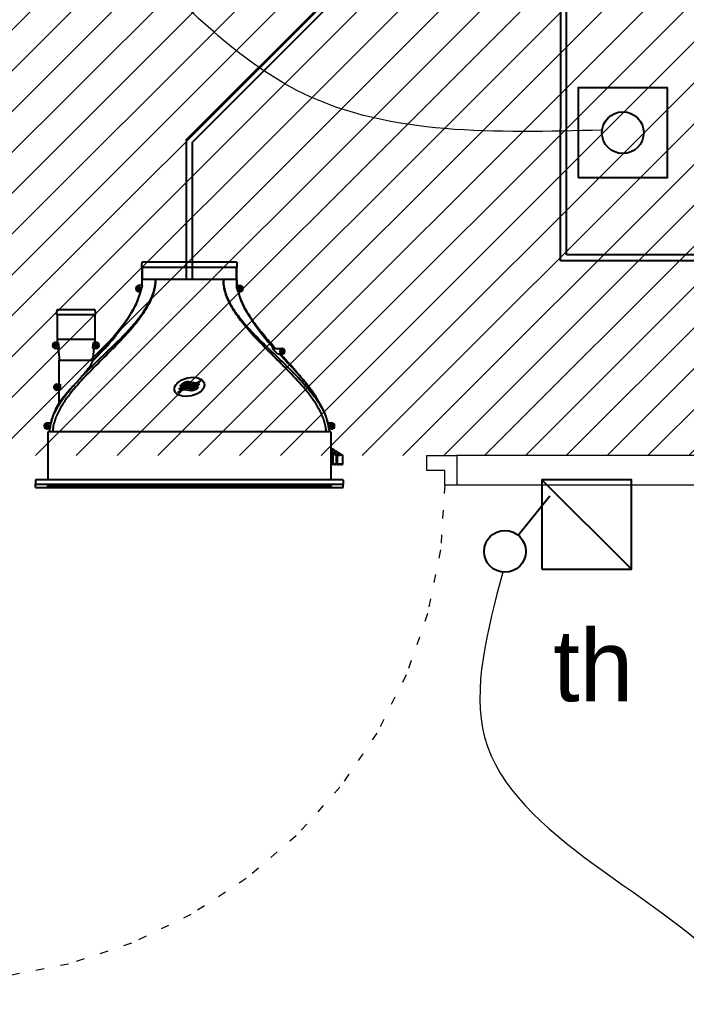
# Model space of a CAD drawing. Header units: centimetres. Extents: x 2666 to 9670, y 1889 to 5633.
# Drawn here: x 4554.2 to 4665.9, y 3626.5 to 3789.4 of the extents above; entities that cross this region are included whole.
import ezdxf

# ---------------------------------------------------------------- set-up
doc = ezdxf.new("R2010")
doc.units = ezdxf.units.CM
doc.header["$LTSCALE"] = 12.7
doc.linetypes.add('Style de ligne -18', pattern=[0.328084, 0.109361, -0.218723])
for name, color, linetype, lineweight in [('B Faux plafonds-1', 7, 'Continuous', 5), ('B Général', 7, 'Continuous', 5), ('prlm-ELEC-CFO', 1, 'Continuous', 25)]:
    doc.layers.add(name, color=color, linetype=linetype, lineweight=lineweight)
doc.layers.add('prlm-CHAUFF', color=4, linetype='Continuous')
doc.styles.add('prlm-elec-cfa', font='comic.ttf', dxfattribs={"height": 12})

# ---------------------------------------------------------------- blocks, each defined once
blk = doc.blocks.new('xi.th-ch')
at = {"layer": 'prlm-CHAUFF', "color": 0, "linetype": 'ByBlock', "lineweight": -2, "flags": 128}
blk.add_lwpolyline([(-7.5, 7.5), (7.5, 7.5), (7.5, -7.5), (-7.5, -7.5)], close=True, dxfattribs=at)
at = {"layer": 'prlm-CHAUFF', "color": 0}
blk.add_lwpolyline([(-7.5, -7.5), (7.5, 7.5)], dxfattribs=at)
blk = doc.blocks.new('xi.SA')
at = {"layer": 'prlm-ELEC-CFO', "color": 0}
blk.add_lwpolyline([(0.2, -1.28), (5.5, 5.28)], dxfattribs=at)
blk.add_circle((-2, -4), 3.5, dxfattribs=at)
blk = doc.blocks.new('xi.BP')
at = {"layer": 'prlm-ELEC-CFO', "color": 0, "flags": 128}
blk.add_lwpolyline([(-7.5, -7.5), (7.5, -7.5), (7.5, 7.5), (-7.5, 7.5)], close=True, dxfattribs=at)
at = {"layer": 'prlm-ELEC-CFO', "color": 0}
blk.add_circle((0, 0), 3.5, dxfattribs=at)

msp = doc.modelspace()

# ---------------------------------------------------------------- hatches: boundary and pattern name
at = {"layer": 'B Faux plafonds-1', "linetype": 'Continuous', "lineweight": 5, "true_color": 0xaaaaaa}
h = msp.add_hatch(dxfattribs=at)
h.set_pattern_fill('F_P__SOFFITE', color=253, style=0, pattern_type=2)
h.set_pattern_definition([(45, (0, 0.2205), (-3.5277778, 3.3072917), [])])
h.paths.add_polyline_path([(4818.44, 3781.39), (4818.44, 3716.39), (4524.41, 3716.39), (4524.4, 3746.4), (4450.38, 3746.38), (4450.39, 3711.37), (4450.44, 3711.37), (4515.44, 3711.37), (4515.44, 3542.44), (4450.44, 3542.44), (4450.44, 3369.46), (4355.44, 3369.46), (4355.44, 3717.37), (4355.44, 3874.39), (4668.44, 3874.39), (4668.44, 3781.39)])

# ---------------------------------------------------------------- linework, layer by layer
at = {"layer": 'B Général', "color": 7, "linetype": 'Continuous', "lineweight": 13}
for p, q in [((4813.44, 3716.39), (4627.41, 3716.39)), ((4813.44, 3711.39), (4627.41, 3711.39))]:
    msp.add_line(p, q, dxfattribs=at)
at = {"layer": 'B Général', "color": 7, "linetype": 'Continuous', "lineweight": 5}
for p, q in [((4627.41, 3716.39), (4627.41, 3711.39)), ((4813.44, 3716.39), (4627.41, 3716.39)), ((4813.44, 3711.39), (4627.41, 3711.39))]:
    msp.add_line(p, q, dxfattribs=at)
at = {"layer": 'B Général', "linetype": 'Style de ligne -18', "lineweight": 5}
for p, q in [((4625.41, 3711.39), (4624.69, 3700.56)), ((4624.69, 3700.56), (4622.52, 3689.91)), ((4622.52, 3689.91), (4618.94, 3679.63)), ((4618.94, 3679.63), (4614.02, 3669.89)), ((4614.02, 3669.89), (4607.85, 3660.86)), ((4607.85, 3660.86), (4600.52, 3652.7)), ((4600.52, 3652.7), (4592.16, 3645.54)), ((4592.16, 3645.54), (4582.91, 3639.51)), ((4582.91, 3639.51), (4572.94, 3634.71)), ((4572.94, 3634.71), (4562.41, 3631.22)), ((4562.41, 3631.22), (4551.51, 3629.1))]:
    msp.add_line(p, q, dxfattribs=at)
at = {"layer": 'B Général', "color": 7, "linetype": 'Continuous', "lineweight": 5, "flags": 128}
msp.add_lwpolyline([(4627.41, 3711.39), (4625.41, 3711.39), (4625.41, 3713.89), (4622.41, 3713.89), (4622.41, 3716.39), (4627.41, 3716.39), (4627.41, 3716.39), (4627.41, 3716.39), (4627.41, 3712.1), (4627.41, 3712.1)], close=True, dxfattribs=at)
at = {"layer": 'prlm-CHAUFF', "ltscale": 50}
for p, q in [((4644.79, 3748.98), (4644.83, 4050.21)), ((4645.79, 3749.98), (4645.83, 4050.21)), ((4582.15, 3769.28), (4625.7, 3812.83)), ((4583.15, 3768.87), (4626.7, 3812.41)), ((4582.15, 3745.82), (4582.15, 3769.28)), ((4583.15, 3745.82), (4583.15, 3768.87)), ((4784.7, 3749.98), (4645.79, 3749.98)), ((4574.65, 3747.92), (4590.65, 3747.92)), ((4574.75, 3748.82), (4590.55, 3748.82)), ((4574.75, 3747.92), (4574.75, 3745.82)), ((4574.75, 3745.82), (4574.75, 3747.92)), ((4590.55, 3747.92), (4590.55, 3745.82)), ((4590.55, 3745.82), (4590.55, 3747.92)), ((4784.7, 3748.98), (4644.79, 3748.98)), ((4574.04, 3744.27), (4574.04, 3744.37)), ((4574.04, 3744.37), (4574.15, 3744.37)), ((4574.15, 3744.27), (4574.04, 3744.27)), ((4574.15, 3744.47), (4574.25, 3744.47)), ((4574.15, 3744.37), (4574.15, 3744.47)), ((4574.15, 3744.16), (4574.15, 3744.27)), ((4574.75, 3744.82), (4574.2, 3744.82)), ((4574.25, 3744.47), (4574.25, 3744.37)), ((4574.25, 3744.37), (4574.35, 3744.37)), ((4574.35, 3744.27), (4574.25, 3744.27)), ((4574.25, 3744.27), (4574.25, 3744.16)), ((4574.35, 3744.37), (4574.35, 3744.27)), ((4574.5, 3743.82), (4574.7, 3744.5)), ((4574.75, 3744.82), (4574.7, 3744.5)), ((4576.98, 3745.82), (4574.75, 3745.82)), ((4588.33, 3745.82), (4576.98, 3745.82)), ((4590.55, 3745.82), (4588.33, 3745.82)), ((4590.61, 3744.5), (4590.56, 3744.82)), ((4590.56, 3744.82), (4591.11, 3744.82)), ((4590.81, 3743.82), (4590.61, 3744.5)), ((4590.96, 3744.27), (4590.96, 3744.37)), ((4590.96, 3744.37), (4591.06, 3744.37)), ((4591.06, 3744.27), (4590.96, 3744.27)), ((4591.06, 3744.47), (4591.16, 3744.47)), ((4591.06, 3744.37), (4591.06, 3744.47)), ((4591.06, 3744.16), (4591.06, 3744.27)), ((4591.16, 3744.47), (4591.16, 3744.37)), ((4591.16, 3744.37), (4591.27, 3744.37)), ((4591.27, 3744.27), (4591.16, 3744.27)), ((4591.16, 3744.27), (4591.16, 3744.16)), ((4591.27, 3744.37), (4591.27, 3744.27)), ((4574.25, 3744.16), (4574.15, 3744.16)), ((4574.2, 3743.82), (4574.5, 3743.82)), ((4591.11, 3743.82), (4590.81, 3743.82)), ((4591.16, 3744.16), (4591.06, 3744.16)), ((4591.77, 3741.34), (4591.74, 3741.34)), ((4566.9, 3739.92), (4560.4, 3739.92)), ((4560.5, 3740.82), (4566.8, 3740.82)), ((4560.5, 3739.92), (4560.5, 3735.82)), ((4560.5, 3739.92), (4560.5, 3735.82)), ((4566.8, 3739.92), (4566.8, 3735.82)), ((4566.8, 3739.92), (4566.8, 3735.82)), ((4573.25, 3740.8), (4573.25, 3740.8)), ((4592.06, 3740.8), (4592.04, 3740.8)), ((4560.1, 3734.87), (4560.2, 3734.87)), ((4560.1, 3734.77), (4560.1, 3734.87)), ((4560.2, 3734.77), (4560.1, 3734.77)), ((4560.2, 3734.97), (4560.3, 3734.97)), ((4560.2, 3734.87), (4560.2, 3734.97)), ((4560.2, 3734.66), (4560.2, 3734.77)), ((4560.3, 3734.66), (4560.2, 3734.66)), ((4560.25, 3735.32), (4560.69, 3735.32)), ((4560.3, 3734.97), (4560.3, 3734.87)), ((4560.3, 3734.87), (4560.41, 3734.87)), ((4560.41, 3734.77), (4560.3, 3734.77)), ((4560.3, 3734.77), (4560.3, 3734.66)), ((4560.41, 3734.87), (4560.41, 3734.77)), ((4566.8, 3735.82), (4560.5, 3735.82)), ((4560.69, 3735.32), (4560.8, 3734.37)), ((4566.5, 3734.37), (4566.62, 3735.32)), ((4566.62, 3735.32), (4567.05, 3735.32)), ((4566.9, 3734.77), (4566.9, 3734.87)), ((4566.9, 3734.87), (4567, 3734.87)), ((4567, 3734.77), (4566.9, 3734.77)), ((4567, 3734.97), (4567.1, 3734.97)), ((4567, 3734.87), (4567, 3734.97)), ((4567, 3734.66), (4567, 3734.77)), ((4567.1, 3734.66), (4567, 3734.66)), ((4567.1, 3734.97), (4567.1, 3734.87)), ((4567.1, 3734.87), (4567.21, 3734.87)), ((4567.1, 3734.77), (4567.1, 3734.66)), ((4567.21, 3734.77), (4567.1, 3734.77)), ((4567.21, 3734.87), (4567.21, 3734.77)), ((4560.8, 3734.32), (4560.25, 3734.32)), ((4560.8, 3734.37), (4560.8, 3734.32)), ((4566.45, 3732.16), (4568.52, 3734.32)), ((4568.52, 3734.32), (4566.45, 3732.16)), ((4566.5, 3734.32), (4566.5, 3734.37)), ((4567.05, 3734.32), (4566.5, 3734.32)), ((4597.48, 3733.32), (4596.48, 3734.32)), ((4596.48, 3734.32), (4598.1, 3734.32)), ((4598.1, 3733.32), (4597.48, 3733.32)), ((4597.94, 3733.77), (4597.94, 3733.87)), ((4597.94, 3733.87), (4598.05, 3733.87)), ((4598.05, 3733.77), (4597.94, 3733.77)), ((4598.05, 3733.97), (4598.15, 3733.97)), ((4598.05, 3733.87), (4598.05, 3733.97)), ((4598.05, 3733.66), (4598.05, 3733.77)), ((4598.15, 3733.66), (4598.05, 3733.66)), ((4598.15, 3733.97), (4598.15, 3733.87)), ((4598.15, 3733.87), (4598.25, 3733.87)), ((4598.15, 3733.77), (4598.15, 3733.66)), ((4598.25, 3733.77), (4598.15, 3733.77)), ((4598.25, 3733.87), (4598.25, 3733.77)), ((4560.85, 3732.32), (4566.45, 3732.32)), ((4560.85, 3728.32), (4560.85, 3732.32)), ((4560.85, 3728.32), (4560.85, 3732.32)), ((4566.45, 3732.16), (4566.45, 3732.32)), ((4566.45, 3732.16), (4566.45, 3732.32)), ((4560.4, 3727.97), (4560.5, 3727.97)), ((4560.4, 3727.87), (4560.4, 3727.97)), ((4560.45, 3728.32), (4561, 3728.32)), ((4560.5, 3727.97), (4560.5, 3727.87)), ((4561, 3728.32), (4561, 3727.32)), ((4560.3, 3727.77), (4560.3, 3727.87)), ((4560.3, 3727.87), (4560.4, 3727.87)), ((4560.4, 3727.77), (4560.3, 3727.77)), ((4560.4, 3727.66), (4560.4, 3727.77)), ((4560.5, 3727.66), (4560.4, 3727.66)), ((4561, 3727.32), (4560.45, 3727.32)), ((4560.5, 3727.87), (4560.61, 3727.87)), ((4560.5, 3727.77), (4560.5, 3727.66)), ((4560.61, 3727.77), (4560.5, 3727.77)), ((4560.61, 3727.87), (4560.61, 3727.77)), ((4560.85, 3725.2), (4560.85, 3727.32)), ((4560.85, 3725.2), (4560.85, 3727.32)), ((4558.8, 3721.47), (4558.9, 3721.47)), ((4558.8, 3721.37), (4558.8, 3721.47)), ((4558.85, 3721.82), (4559.47, 3721.82)), ((4558.9, 3721.47), (4558.9, 3721.37)), ((4605.84, 3721.82), (4606.45, 3721.82)), ((4606.4, 3721.47), (4606.5, 3721.47)), ((4606.4, 3721.37), (4606.4, 3721.47)), ((4606.5, 3721.47), (4606.5, 3721.37)), ((4558.7, 3721.27), (4558.7, 3721.37)), ((4558.7, 3721.37), (4558.8, 3721.37)), ((4558.8, 3721.27), (4558.7, 3721.27)), ((4558.8, 3721.16), (4558.8, 3721.27)), ((4558.9, 3721.16), (4558.8, 3721.16)), ((4559.3, 3720.82), (4558.85, 3720.82)), ((4558.9, 3721.37), (4559.01, 3721.37)), ((4558.9, 3721.27), (4558.9, 3721.16)), ((4559.01, 3721.27), (4558.9, 3721.27)), ((4606.35, 3720.32), (4558.95, 3720.32)), ((4558.95, 3720.32), (4558.95, 3712.32)), ((4559.01, 3721.37), (4559.01, 3721.27)), ((4559.29, 3720.73), (4559.3, 3720.82)), ((4606.02, 3720.73), (4606.01, 3720.82)), ((4606.45, 3720.82), (4606.01, 3720.82)), ((4606.3, 3721.27), (4606.3, 3721.37)), ((4606.3, 3721.37), (4606.4, 3721.37)), ((4606.4, 3721.27), (4606.3, 3721.27)), ((4606.35, 3720.32), (4606.35, 3712.32)), ((4606.4, 3721.16), (4606.4, 3721.27)), ((4606.5, 3721.16), (4606.4, 3721.16)), ((4606.5, 3721.37), (4606.61, 3721.37)), ((4606.5, 3721.27), (4606.5, 3721.16)), ((4606.61, 3721.27), (4606.5, 3721.27)), ((4606.61, 3721.37), (4606.61, 3721.27)), ((4606.84, 3716.79), (4606.35, 3717.13)), ((4606.72, 3716.73), (4606.35, 3716.98)), ((4606.72, 3714.92), (4606.72, 3716.73)), ((4607.29, 3716.36), (4606.72, 3716.73)), ((4606.85, 3716.78), (4606.84, 3716.79)), ((4607.19, 3716.56), (4606.85, 3716.78)), ((4607.01, 3717.17), (4606.99, 3717.21)), ((4607.01, 3716.68), (4607.01, 3717.17)), ((4607.01, 3717.17), (4607.01, 3717.17)), ((4607.06, 3717.11), (4607.09, 3717.15)), ((4607.06, 3717.11), (4607.06, 3716.64)), ((4607.66, 3716.75), (4607.06, 3717.11)), ((4607.09, 3717.15), (4607.69, 3716.79)), ((4607.69, 3716.79), (4607.66, 3716.75)), ((4607.66, 3716.57), (4607.66, 3716.75)), ((4607.67, 3716.74), (4607.66, 3716.75)), ((4607.71, 3716.78), (4607.67, 3716.74)), ((4607.67, 3716.74), (4607.67, 3716.57)), ((4607.93, 3716.57), (4607.67, 3716.74)), ((4607.69, 3716.79), (4607.71, 3716.78)), ((4607.71, 3716.78), (4608.05, 3716.56)), ((4606.35, 3714.92), (4606.72, 3714.92)), ((4606.35, 3714.88), (4606.39, 3714.92)), ((4606.45, 3714.92), (4606.54, 3714.83)), ((4606.54, 3714.83), (4606.63, 3714.92)), ((4606.69, 3714.92), (4606.78, 3714.83)), ((4607.29, 3714.92), (4606.72, 3714.92)), ((4606.78, 3714.83), (4606.87, 3714.92)), ((4606.93, 3714.92), (4607.02, 3714.83)), ((4607.02, 3714.83), (4607.11, 3714.92)), ((4607.19, 3714.92), (4607.28, 3714.83)), ((4607.28, 3714.83), (4607.37, 3714.92)), ((4607.29, 3716.36), (4607.37, 3716.33)), ((4607.29, 3714.92), (4607.29, 3716.36)), ((4607.37, 3714.97), (4607.29, 3714.92)), ((4607.29, 3714.92), (4607.29, 3714.92)), ((4608.32, 3714.92), (4607.29, 3714.92)), ((4607.37, 3716.33), (4607.37, 3714.97)), ((4607.37, 3714.97), (4608.36, 3714.97)), ((4607.38, 3714.92), (4607.47, 3714.83)), ((4607.47, 3714.83), (4607.56, 3714.92)), ((4607.55, 3714.91), (4607.64, 3714.83)), ((4607.64, 3714.83), (4607.73, 3714.92)), ((4607.78, 3714.83), (4607.87, 3714.92)), ((4607.91, 3714.83), (4608, 3714.92)), ((4608.01, 3714.83), (4608.1, 3714.92)), ((4608.1, 3714.83), (4608.19, 3714.92)), ((4608.16, 3714.83), (4608.25, 3714.92)), ((4608.21, 3714.83), (4608.3, 3714.92)), ((4608.36, 3714.97), (4608.32, 3714.92)), ((4608.32, 3714.92), (4608.32, 3714.92)), ((4608.36, 3714.97), (4608.36, 3716.33)), ((4606.84, 3714.88), (4606.89, 3714.83)), ((4606.89, 3714.83), (4606.96, 3714.89)), ((4607.08, 3714.89), (4607.14, 3714.83)), ((4607.14, 3714.83), (4607.21, 3714.9)), ((4607.35, 3714.9), (4607.42, 3714.83)), ((4607.42, 3714.83), (4607.45, 3714.85)), ((4607.67, 3714.86), (4607.71, 3714.83)), ((4607.71, 3714.9), (4607.78, 3714.83)), ((4607.71, 3714.83), (4607.74, 3714.87)), ((4607.85, 3714.89), (4607.91, 3714.83)), ((4607.93, 3714.85), (4607.94, 3714.83)), ((4607.94, 3714.83), (4607.98, 3714.86)), ((4607.96, 3714.88), (4608.01, 3714.83)), ((4608.06, 3714.87), (4608.1, 3714.83)), ((4608.13, 3714.86), (4608.16, 3714.83)), ((4608.19, 3714.85), (4608.21, 3714.83)), ((4556.9, 3712.32), (4556.9, 3711.59)), ((4608.4, 3712.32), (4556.9, 3712.32)), ((4608.4, 3712.32), (4608.4, 3711.59)), ((4556.9, 3711.51), (4556.9, 3711.59)), ((4556.9, 3711.59), (4608.4, 3711.59)), ((4556.9, 3711.02), (4556.9, 3711.51)), ((4608.4, 3711.51), (4556.9, 3711.51)), ((4556.9, 3711.02), (4608.4, 3711.02)), ((4606.4, 3711.32), (4558.9, 3711.32)), ((4558.9, 3711.26), (4558.9, 3711.32)), ((4559.1, 3711.32), (4558.9, 3711.26)), ((4558.9, 3711.26), (4606.4, 3711.26)), ((4606.4, 3711.21), (4558.9, 3711.21)), ((4558.9, 3711.16), (4558.9, 3711.21)), ((4559.06, 3711.21), (4558.9, 3711.16)), ((4558.9, 3711.16), (4606.4, 3711.16)), ((4606.4, 3711.12), (4558.9, 3711.12)), ((4558.9, 3711.08), (4558.9, 3711.12)), ((4559.02, 3711.12), (4558.9, 3711.08)), ((4558.9, 3711.08), (4606.4, 3711.08)), ((4606.4, 3711.06), (4558.9, 3711.06)), ((4558.9, 3711.04), (4558.9, 3711.06)), ((4558.97, 3711.06), (4558.9, 3711.04)), ((4558.9, 3711.04), (4606.4, 3711.04)), ((4606.4, 3711.03), (4558.9, 3711.03)), ((4558.9, 3711.02), (4558.9, 3711.03)), ((4558.93, 3711.03), (4558.9, 3711.02)), ((4558.9, 3711.02), (4606.4, 3711.02)), ((4606.4, 3711.26), (4606.2, 3711.32)), ((4606.4, 3711.16), (4606.25, 3711.21)), ((4606.4, 3711.08), (4606.29, 3711.12)), ((4606.4, 3711.04), (4606.34, 3711.06)), ((4606.4, 3711.02), (4606.38, 3711.03)), ((4606.4, 3711.32), (4606.4, 3711.26)), ((4606.4, 3711.21), (4606.4, 3711.16)), ((4606.4, 3711.12), (4606.4, 3711.08)), ((4606.4, 3711.06), (4606.4, 3711.04)), ((4606.4, 3711.03), (4606.4, 3711.02)), ((4608.4, 3711.59), (4608.4, 3711.51)), ((4608.4, 3711.02), (4608.4, 3711.51))]:
    msp.add_line(p, q, dxfattribs=at)
for centre, radius in [((4574.2, 3744.32), 0.3), ((4574.2, 3744.32), 0.25), ((4591.11, 3744.32), 0.3), ((4591.11, 3744.32), 0.25), ((4560.25, 3734.82), 0.3), ((4560.25, 3734.82), 0.25), ((4567.05, 3734.82), 0.3), ((4567.05, 3734.82), 0.25), ((4598.1, 3733.82), 0.3), ((4598.1, 3733.82), 0.25), ((4560.45, 3727.82), 0.3), ((4560.45, 3727.82), 0.25), ((4558.85, 3721.32), 0.3), ((4558.85, 3721.32), 0.25), ((4606.45, 3721.32), 0.3), ((4606.45, 3721.32), 0.25)]:
    msp.add_circle(centre, radius, dxfattribs=at)
for centre, radius, start, end in [((4576.64, 3748.15), 2, 160.5755, 186.7441), ((4576.64, 3748.15), 2, 160.5755, 186.7441), ((4588.67, 3748.15), 2, 353.2559, 19.4245), ((4588.67, 3748.15), 2, 353.2559, 19.4245), ((4574.2, 3744.32), 0.5, 90, 270), ((4566.99, 3745.83), 7.77, 352.5456, 359.9423), ((4566.93, 3745.83), 7.82, 352.5763, 359.9264), ((4567.59, 3745.8), 7.17, 352.0923, 353.5448), ((4567.59, 3745.8), 7.17, 353.9053, 0.1157), ((4597.77, 3745.81), 7.25, 179.9215, 187.8382), ((4598.32, 3745.83), 7.77, 180.0577, 187.4544), ((4598.38, 3745.83), 7.82, 180.0736, 187.4237), ((4603.76, 3747.3), 13.43, 192.9954, 216.0824), ((4591.11, 3744.32), 0.5, 270, 90), ((4563.14, 3746.79), 11.74, 332.3321, 345.441), ((4563.5, 3746.64), 11.35, 332.1374, 345.6929), ((4601.81, 3746.64), 11.35, 194.4106, 207.8626), ((4555.74, 3750.49), 20.01, 331.0483, 332.7983), ((4555.74, 3750.49), 20.01, 331.0482, 332.7982), ((4609.57, 3750.49), 20.01, 207.2018, 208.9518), ((4562.39, 3740.15), 2, 160.5755, 186.7441), ((4562.39, 3740.15), 2, 160.5755, 186.7441), ((4564.92, 3740.15), 2, 353.2559, 19.4245), ((4564.92, 3740.15), 2, 353.2559, 19.4245), ((4539.52, 3760.38), 39, 319.3887, 329.86), ((4539.52, 3760.38), 39, 319.3887, 329.8601), ((4625.79, 3760.38), 39, 210.1399, 220.6113), ((4625.79, 3760.38), 39, 212.5506, 220.6113), ((4560.25, 3734.82), 0.5, 90, 270), ((4567.05, 3734.82), 0.5, 270, 90), ((4560.14, 3742.42), 11.66, 315.9701, 320.4245), ((4559.89, 3742.64), 11.99, 316.0326, 320.3619), ((4605.17, 3742.42), 11.66, 219.5755, 224.0299), ((4605.42, 3742.64), 11.99, 219.6381, 223.9674), ((4598.1, 3733.82), 0.5, 270, 90), ((4537.91, 3752.36), 35.1, 315.7111, 319.5265), ((4560.45, 3727.82), 0.5, 90, 270), ((4580.17, 3711.54), 23.65, 136.4099, 144.7501), ((4558.85, 3721.32), 0.5, 90, 270), ((4571.24, 3718.96), 12.12, 163.7263, 166.3852), ((4606.45, 3721.32), 0.5, 270, 90), ((4600.3, 3705.09), 13.85, 61.9182, 64.0515), ((4600.42, 3705.44), 13.43, 62.115, 63.7632), ((4600.94, 3706.28), 12.5, 61.3177, 61.5903), ((4607.41, 3717.77), 0.703, 233.033, 242.9325), ((4607.38, 3717.43), 0.448, 214.6713, 225.4982), ((4608.54, 3717.24), 0.836, 234.1326, 239.2425), ((4600.94, 3706.28), 12.5, 53.7494, 55.0637)]:
    msp.add_arc(centre, radius, start, end, dxfattribs=at)
msp.add_ellipse((4582.65, 3727.87), major_axis=(2.49, 0.57), ratio=0.600775, dxfattribs=at)
for points, knots in [([(4576.98, 3745.82), (4576.98, 3745.65), (4576.98, 3745.48), (4576.95, 3745.14), (4576.93, 3744.97), (4576.86, 3744.47), (4576.79, 3744.13), (4576.6, 3743.48), (4576.49, 3743.16), (4576.24, 3742.53), (4576.1, 3742.22), (4575.65, 3741.32), (4575.31, 3740.75), (4574.58, 3739.66), (4574.19, 3739.13), (4572.96, 3737.59), (4572.08, 3736.61), (4570.27, 3734.71), (4569.34, 3733.78), (4567.47, 3731.92), (4566.53, 3730.99), (4564.71, 3729.09), (4563.82, 3728.12), (4562.58, 3726.59), (4562.18, 3726.07), (4561.62, 3725.25), (4561.44, 3724.98), (4561.1, 3724.41), (4560.94, 3724.12), (4560.48, 3723.23), (4560.23, 3722.62), (4559.95, 3721.67), (4559.88, 3721.35), (4559.8, 3720.79), (4559.77, 3720.56), (4559.76, 3720.32)], [0, 0, 0, 0, 0.015625, 0.015625, 0.03125, 0.03125, 0.0625, 0.0625, 0.09375, 0.09375, 0.125, 0.125, 0.1875, 0.1875, 0.25, 0.25, 0.375, 0.375, 0.5, 0.5, 0.625, 0.625, 0.75, 0.75, 0.8125, 0.8125, 0.84375, 0.84375, 0.875, 0.875, 0.9375, 0.9375, 0.96875, 0.96875, 0.9907189, 0.9907189, 0.9907189, 0.9907189]), ([(4564.61, 3729.58), (4565.81, 3730.83), (4567.06, 3732.02), (4569.56, 3734.42), (4570.8, 3735.61), (4572.59, 3737.49), (4573.16, 3738.13), (4574.27, 3739.45), (4574.79, 3740.14), (4575.5, 3741.23), (4575.72, 3741.61), (4576.13, 3742.39), (4576.32, 3742.79), (4576.63, 3743.63), (4576.76, 3744.05), (4576.89, 3744.71), (4576.93, 3744.93), (4576.96, 3745.26), (4576.97, 3745.37), (4576.98, 3745.6), (4576.98, 3745.71), (4576.98, 3745.82)], [0, 0, 0, 0, 0.25, 0.25, 0.5, 0.5, 0.625, 0.625, 0.75, 0.75, 0.8125, 0.8125, 0.875, 0.875, 0.9375, 0.9375, 0.96875, 0.96875, 0.984375, 0.984375, 1, 1, 1, 1]), ([(4588.33, 3745.82), (4588.33, 3745.65), (4588.33, 3745.47), (4588.36, 3745.13), (4588.38, 3744.96), (4588.46, 3744.45), (4588.54, 3744.12), (4588.73, 3743.46), (4588.85, 3743.14), (4589.12, 3742.51), (4589.27, 3742.2), (4589.75, 3741.3), (4590.11, 3740.74), (4590.89, 3739.66), (4591.3, 3739.14), (4592.58, 3737.61), (4593.5, 3736.66), (4595.38, 3734.77), (4596.34, 3733.85), (4598.26, 3732.01), (4599.22, 3731.09), (4601.09, 3729.19), (4601.99, 3728.22), (4603.24, 3726.67), (4603.65, 3726.15), (4604.21, 3725.32), (4604.39, 3725.04), (4604.73, 3724.46), (4604.89, 3724.17), (4605.34, 3723.27), (4605.59, 3722.65), (4605.86, 3721.69), (4605.93, 3721.37), (4606.01, 3720.8), (4606.04, 3720.56), (4606.05, 3720.32)], [0, 0, 0, 0, 0.015625, 0.015625, 0.03125, 0.03125, 0.0625, 0.0625, 0.09375, 0.09375, 0.125, 0.125, 0.1875, 0.1875, 0.25, 0.25, 0.375, 0.375, 0.5, 0.5, 0.625, 0.625, 0.75, 0.75, 0.8125, 0.8125, 0.84375, 0.84375, 0.875, 0.875, 0.9375, 0.9375, 0.96875, 0.96875, 0.9908046, 0.9908046, 0.9908046, 0.9908046]), ([(4605.55, 3720.32), (4605.54, 3720.56), (4605.51, 3720.79), (4605.43, 3721.35), (4605.35, 3721.67), (4605.08, 3722.62), (4604.83, 3723.23), (4604.37, 3724.12), (4604.21, 3724.41), (4603.86, 3724.98), (4603.69, 3725.25), (4603.13, 3726.07), (4602.73, 3726.59), (4601.49, 3728.12), (4600.6, 3729.09), (4598.78, 3730.99), (4597.84, 3731.92), (4595.97, 3733.78), (4595.04, 3734.71), (4593.23, 3736.61), (4592.34, 3737.59), (4591.12, 3739.13), (4590.73, 3739.66), (4590, 3740.75), (4589.66, 3741.32), (4589.2, 3742.22), (4589.06, 3742.53), (4588.81, 3743.16), (4588.7, 3743.48), (4588.52, 3744.14), (4588.45, 3744.47), (4588.38, 3744.97), (4588.36, 3745.14), (4588.33, 3745.48), (4588.33, 3745.65), (4588.33, 3745.82)], [0.0092808, 0.0092808, 0.0092808, 0.0092808, 0.03125, 0.03125, 0.0625, 0.0625, 0.125, 0.125, 0.15625, 0.15625, 0.1875, 0.1875, 0.25, 0.25, 0.375, 0.375, 0.5, 0.5, 0.625, 0.625, 0.75, 0.75, 0.8125, 0.8125, 0.875, 0.875, 0.90625, 0.90625, 0.9375, 0.9375, 0.96875, 0.96875, 0.984375, 0.984375, 1, 1, 1, 1]), ([(4573.75, 3741.78), (4573.59, 3741.44), (4573.22, 3740.73), (4572.58, 3739.67), (4571.82, 3738.59), (4571, 3737.5), (4570.12, 3736.42), (4569, 3735.13), (4567.79, 3733.78), (4566.85, 3732.75), (4566.45, 3732.31)], [0.1568082, 0.1568082, 0.1568082, 0.1568082, 0.2305418, 0.3149874, 0.4025619, 0.4929385, 0.5856877, 0.6803551, 0.8317746, 0.9509578, 0.9509578, 0.9509578, 0.9509578]), ([(4597.04, 3734.32), (4596.72, 3734.68), (4596.02, 3735.46), (4594.98, 3736.67), (4594.03, 3737.86), (4593.23, 3738.94), (4592.58, 3739.91), (4592.03, 3740.84), (4591.7, 3741.46), (4591.57, 3741.75)], [0.5730592, 0.5730592, 0.5730592, 0.5730592, 0.626259, 0.6884084, 0.7489718, 0.7930827, 0.8358988, 0.8773199, 0.9123747, 0.9123747, 0.9123747, 0.9123747]), ([(4605.84, 3721.82), (4605.78, 3722.11), (4605.7, 3722.39), (4605.51, 3722.96), (4605.41, 3723.24), (4605.07, 3724.06), (4604.8, 3724.59), (4604.22, 3725.62), (4603.9, 3726.12), (4603.22, 3727.09), (4602.87, 3727.57), (4601.77, 3728.97), (4600.99, 3729.86), (4599.39, 3731.61), (4598.57, 3732.46), (4597.75, 3733.32)], [0, 0, 0, 0, 0.0625, 0.0625, 0.125, 0.125, 0.25, 0.25, 0.375, 0.375, 0.5, 0.5, 0.75, 0.75, 1, 1, 1, 1]), ([(4604.05, 3725.86), (4603.95, 3726.03), (4603.63, 3726.52), (4603.06, 3727.33), (4602.32, 3728.3), (4601.53, 3729.28), (4600.61, 3730.36), (4599.56, 3731.54), (4598.63, 3732.56), (4598.09, 3733.15), (4597.94, 3733.32)], [0.1694223, 0.1694223, 0.1694223, 0.1694223, 0.1906001, 0.2339285, 0.2787061, 0.3247019, 0.3716424, 0.4351709, 0.4991397, 0.523565, 0.523565, 0.523565, 0.523565]), ([(4564.61, 3729.58), (4564.85, 3729.84), (4565.07, 3730.11), (4565.48, 3730.62), (4565.67, 3730.87), (4566.02, 3731.35), (4566.16, 3731.57), (4566.33, 3731.85), (4566.37, 3731.94), (4566.44, 3732.07), (4566.45, 3732.13), (4566.45, 3732.16)], [0, 0, 0, 0, 0.25, 0.25, 0.5, 0.5, 0.75, 0.75, 0.875, 0.875, 1, 1, 1, 1]), ([(4581.03, 3727.99), (4581.75, 3728.71), (4582.13, 3728.8), (4582.52, 3728.76), (4583.13, 3728.7), (4583.77, 3728.29), (4584.51, 3728.87)], [0, 0, 0, 0, 0.389075, 0.389075, 0.389075, 1, 1, 1, 1]), ([(4559.26, 3720.32), (4559.27, 3720.6), (4559.3, 3720.87), (4559.41, 3721.51), (4559.49, 3721.87), (4559.81, 3722.93), (4560.11, 3723.6), (4560.83, 3724.92), (4561.23, 3725.53), (4562.1, 3726.72), (4562.56, 3727.3), (4563.04, 3727.85)], [0.0331631, 0.0331631, 0.0331631, 0.0331631, 0.125, 0.125, 0.25, 0.25, 0.5, 0.5, 0.75, 0.75, 1, 1, 1, 1]), ([(4580.72, 3726.95), (4581.44, 3727.66), (4581.82, 3727.76), (4582.21, 3727.72), (4582.82, 3727.65), (4583.46, 3727.25), (4584.2, 3727.83)], [0, 0, 0, 0, 0.389075, 0.389075, 0.389075, 1, 1, 1, 1]), ([(4559.46, 3721.82), (4559.53, 3722.11), (4559.61, 3722.41), (4559.76, 3722.85), (4559.81, 3722.99), (4559.92, 3723.28), (4559.98, 3723.42), (4560.15, 3723.84), (4560.28, 3724.12), (4560.56, 3724.67), (4560.7, 3724.93), (4560.85, 3725.2)], [0, 0, 0, 0, 0.25, 0.25, 0.375, 0.375, 0.5, 0.5, 0.75, 0.75, 1, 1, 1, 1]), ([(4560.85, 3725.2), (4560.69, 3724.92), (4560.54, 3724.63), (4560.25, 3724.06), (4560.12, 3723.77), (4559.87, 3723.17), (4559.76, 3722.87), (4559.64, 3722.49), (4559.62, 3722.42), (4559.6, 3722.35)], [0, 0, 0, 0, 0.25, 0.25, 0.5, 0.5, 0.75, 0.75, 0.8062429, 0.8062429, 0.8062429, 0.8062429]), ([(4606.89, 3717.27), (4606.89, 3717.28), (4606.88, 3717.28), (4606.87, 3717.28), (4606.86, 3717.29), (4606.84, 3717.29), (4606.83, 3717.3), (4606.82, 3717.3), (4606.8, 3717.3), (4606.78, 3717.3), (4606.77, 3717.31), (4606.75, 3717.31), (4606.73, 3717.31), (4606.71, 3717.31), (4606.67, 3717.31), (4606.63, 3717.3), (4606.59, 3717.3), (4606.54, 3717.29), (4606.49, 3717.29), (4606.44, 3717.28), (4606.39, 3717.27), (4606.37, 3717.26), (4606.36, 3717.26)], [0.1059402, 0.1059402, 0.1059402, 0.1059402, 0.1359504, 0.1694868, 0.202886, 0.2361704, 0.2693627, 0.3024859, 0.3355633, 0.3686184, 0.401675, 0.434757, 0.4678887, 0.5010941, 0.5629781, 0.6246926, 0.6863942, 0.7482374, 0.8103737, 0.8729511, 0.9361135, 0.9654522, 0.9654522, 0.9654522, 0.9654522]), ([(4606.36, 3717.22), (4606.36, 3717.23), (4606.37, 3717.23), (4606.4, 3717.23), (4606.43, 3717.24), (4606.46, 3717.25), (4606.49, 3717.25), (4606.52, 3717.26), (4606.55, 3717.26), (4606.57, 3717.26), (4606.6, 3717.27), (4606.62, 3717.27), (4606.65, 3717.27), (4606.67, 3717.28), (4606.7, 3717.28), (4606.72, 3717.28), (4606.74, 3717.28), (4606.77, 3717.28), (4606.8, 3717.28), (4606.83, 3717.28), (4606.86, 3717.27), (4606.89, 3717.27), (4606.91, 3717.26), (4606.94, 3717.25), (4606.96, 3717.24), (4606.97, 3717.23), (4606.98, 3717.22), (4606.99, 3717.21)], [0.053874, 0.053874, 0.053874, 0.053874, 0.0607104, 0.0907643, 0.1206402, 0.1503557, 0.1799287, 0.2093776, 0.238721, 0.2679778, 0.2971672, 0.3263086, 0.3554219, 0.3845269, 0.4136437, 0.4427926, 0.4719939, 0.5012681, 0.5562327, 0.6110034, 0.6657154, 0.7205017, 0.7754929, 0.8308166, 0.8865967, 0.9429527, 1, 1, 1, 1]), ([(4607.01, 3717.17), (4607.01, 3717.17), (4607, 3717.18), (4606.99, 3717.19), (4606.99, 3717.19), (4606.98, 3717.2), (4606.97, 3717.21), (4606.95, 3717.21), (4606.94, 3717.22), (4606.93, 3717.22), (4606.92, 3717.23), (4606.9, 3717.23), (4606.89, 3717.23), (4606.87, 3717.23), (4606.86, 3717.24), (4606.84, 3717.24), (4606.82, 3717.24), (4606.8, 3717.24), (4606.78, 3717.24), (4606.74, 3717.24), (4606.7, 3717.24), (4606.66, 3717.23), (4606.61, 3717.23), (4606.56, 3717.22), (4606.5, 3717.21), (4606.44, 3717.2), (4606.4, 3717.19), (4606.37, 3717.18), (4606.36, 3717.18)], [0, 0, 0, 0, 0.0300773, 0.0600539, 0.0899314, 0.1197114, 0.1493956, 0.1789856, 0.2084831, 0.2378898, 0.2672073, 0.2964374, 0.3255817, 0.3546421, 0.3836203, 0.4125181, 0.4413372, 0.4700795, 0.4987468, 0.5532579, 0.6080368, 0.6630958, 0.7184471, 0.7741027, 0.8300742, 0.8863734, 0.9430116, 0.9677174, 0.9677174, 0.9677174, 0.9677174]), ([(4607.3, 3716.52), (4607.3, 3716.52), (4607.3, 3716.52), (4607.29, 3716.52), (4607.29, 3716.52), (4607.28, 3716.52), (4607.27, 3716.52), (4607.27, 3716.52), (4607.26, 3716.53), (4607.25, 3716.53), (4607.23, 3716.54), (4607.21, 3716.55), (4607.2, 3716.56), (4607.19, 3716.56)], [0, 0, 0, 0, 0.061789, 0.122374, 0.182441, 0.242697, 0.303842, 0.366548, 0.43144, 0.49908, 0.668346, 0.832646, 1, 1, 1, 1]), ([(4608.1, 3716.53), (4608.1, 3716.53), (4608.09, 3716.53), (4608.08, 3716.54), (4608.07, 3716.55), (4608.05, 3716.55), (4608.04, 3716.56), (4608.03, 3716.56), (4608.01, 3716.56), (4607.99, 3716.57), (4607.98, 3716.57), (4607.96, 3716.57), (4607.94, 3716.58), (4607.92, 3716.58), (4607.9, 3716.58), (4607.88, 3716.58), (4607.85, 3716.58), (4607.82, 3716.58), (4607.78, 3716.58), (4607.74, 3716.58), (4607.68, 3716.57), (4607.63, 3716.57), (4607.57, 3716.56), (4607.51, 3716.55), (4607.44, 3716.54), (4607.37, 3716.53), (4607.33, 3716.52), (4607.3, 3716.52)], [0.0304712, 0.0304712, 0.0304712, 0.0304712, 0.0599457, 0.0897682, 0.1195016, 0.1491541, 0.1787343, 0.2082505, 0.2377114, 0.2671256, 0.2965018, 0.3258487, 0.355175, 0.3844897, 0.4138015, 0.4431194, 0.4724522, 0.5018089, 0.5568669, 0.611863, 0.6668562, 0.7219052, 0.7770682, 0.8324028, 0.8879658, 0.9438132, 1, 1, 1, 1]), ([(4608.36, 3716.33), (4608.34, 3716.36), (4608.31, 3716.38), (4608.2, 3716.41), (4608.13, 3716.42), (4608.01, 3716.42), (4607.96, 3716.42), (4607.86, 3716.41), (4607.81, 3716.4), (4607.64, 3716.38), (4607.51, 3716.36), (4607.37, 3716.33)], [0, 0, 0, 0, 0.25, 0.25, 0.5, 0.5, 0.625, 0.625, 0.75, 0.75, 1, 1, 1, 1])]:
    msp.add_open_spline(points, degree=3, knots=knots, dxfattribs=at)
for points in [[(4560.5, 3735.82), (4560.5, 3735.65), (4560.51, 3735.48), (4560.52, 3735.32)], [(4560.5, 3735.82), (4560.5, 3735.65), (4560.51, 3735.48), (4560.52, 3735.32)], [(4566.8, 3735.82), (4566.8, 3735.65), (4566.8, 3735.48), (4566.78, 3735.32)], [(4566.8, 3735.82), (4566.8, 3735.65), (4566.8, 3735.48), (4566.78, 3735.32)], [(4560.64, 3734.32), (4560.74, 3733.65), (4560.85, 3732.98), (4560.85, 3732.32)], [(4560.64, 3734.32), (4560.74, 3733.65), (4560.85, 3732.98), (4560.85, 3732.32)], [(4566.67, 3734.32), (4566.57, 3733.65), (4566.45, 3732.98), (4566.45, 3732.32)], [(4566.67, 3734.32), (4566.57, 3733.65), (4566.45, 3732.98), (4566.45, 3732.32)], [(4580.87, 3727.48), (4581.6, 3728.2), (4581.97, 3728.29), (4582.36, 3728.25)], [(4582.42, 3728.41), (4582.03, 3728.45), (4581.65, 3728.35), (4581.03, 3727.99)], [(4584.35, 3728.36), (4583.53, 3727.42), (4582.88, 3727.83), (4582.26, 3727.89)], [(4582.36, 3728.25), (4582.97, 3728.19), (4583.62, 3727.78), (4584.35, 3728.36)], [(4584.51, 3728.87), (4583.68, 3727.93), (4583.04, 3728.34), (4582.42, 3728.41)], [(4582.11, 3727.36), (4581.72, 3727.4), (4581.34, 3727.31), (4580.72, 3726.95)], [(4582.26, 3727.89), (4581.87, 3727.94), (4581.49, 3727.84), (4580.87, 3727.48)], [(4584.2, 3727.83), (4583.37, 3726.89), (4582.72, 3727.3), (4582.11, 3727.36)], [(4559.47, 3721.82), (4559.39, 3721.49), (4559.33, 3721.15), (4559.3, 3720.82)], [(4606.01, 3720.82), (4605.98, 3721.15), (4605.92, 3721.49), (4605.84, 3721.82)]]:
    msp.add_open_spline(points, degree=3, dxfattribs=at)
at = {"layer": 'prlm-ELEC-CFO', "lineweight": 13}
msp.add_spline([(4651.72, 3770.86), (4601.58, 3777.05), (4574.54, 3798.91)], degree=3, dxfattribs=at)

# ---------------------------------------------------------------- block references
at = {"layer": 'prlm-ELEC-CFO'}
for name, p in [('xi.BP', (4655.2, 3770.43)), ('xi.SA', (4637.47, 3704.32))]:
    msp.add_blockref(name, p, dxfattribs=at)
at = {"layer": 'prlm-ELEC-CFO', "xscale": -1, "rotation": 180}
msp.add_blockref('xi.th-ch', (4649.16, 3704.82), dxfattribs=at)

# ---------------------------------------------------------------- next in the draw order: texts
at = {"layer": 'prlm-ELEC-CFO', "lineweight": 20, "insert": (4650.23, 3681.15), "char_height": 12, "attachment_point": 5, "line_spacing_factor": 0.8, "style": 'prlm-elec-cfa', "bg_fill": 3, "box_fill_scale": 1.1, "bg_fill_color": 256, "bg_fill_transparency": 0}
msp.add_mtext('th', dxfattribs=at)

# ---------------------------------------------------------------- next in the draw order: linework, layer by layer
at = {"layer": 'prlm-ELEC-CFO', "lineweight": 13}
msp.add_spline([(4635.09, 3696.84), (4632.07, 3669.2), (4674.39, 3628.7), (4664.91, 3536.78)], degree=3, dxfattribs=at)

doc.saveas('drawing.dxf')
